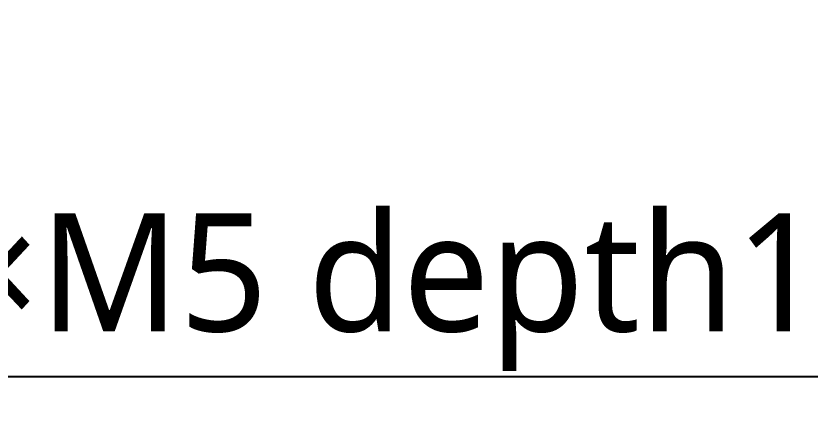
# Model space of a CAD drawing. Header units: millimetres. Extents: x 5828 to 6704, y 123 to 421.
# Drawn here: x 6393.03 to 6407.12, y 266.16 to 273.1 of the extents above; entities that cross this region are included whole.
import ezdxf
from ezdxf import colors
from ezdxf.entities.mleader import LeaderData, LeaderLine
from ezdxf.math import Vec2, Vec3

# ---------------------------------------------------------------- set-up
doc = ezdxf.new("R2010")
doc.units = ezdxf.units.MM
doc.layers.add('DIM', color=7, linetype='Continuous')
doc.layers.add('外形图', color=7, linetype='Continuous')
doc.styles.add('微软雅黑', font='msyh.ttc', dxfattribs={"height": 2.1})
doc.dimstyles.new('尺寸标注_1_20比例', dxfattribs={"dimtxt": 2.1, "dimasz": 1.7, "dimexe": 0.5, "dimexo": 0.4, "dimgap": 0.5, "dimtad": 1, "dimdec": 1, "dimlfac": 20, "dimdsep": 46, "dimtxsty": '微软雅黑', "dimcen": 0.09, "dimadec": 0, "dimazin": 0, "dimtp": 0.01, "dimtm": 0.01, "dimtfac": 1, "dimtdec": 1, "dimtofl": 0, "dimtmove": 0, "dimatfit": 3, "dimfxl": 1, "dimtolj": 1, "dimarcsym": 0})

# ---------------------------------------------------------------- blocks, each defined once
blk = doc.blocks.new('*D1546')
at = {"layer": 'Defpoints', "color": 0}
for p in [(6412.772, 273.903), (6388.418, 254.403), (6413.821, 254.403)]:
    blk.add_point(p, dxfattribs=at)
at = {"layer": 'DIM', "color": 0, "linetype": 'ByBlock', "lineweight": -2, "ltscale": 20}
for p, q in [((6412.372, 273.903), (6387.918, 273.903)), ((6388.418, 272.203), (6388.418, 256.103)), ((6413.421, 254.403), (6387.918, 254.403))]:
    blk.add_line(p, q, dxfattribs=at)
at = {"layer": 'DIM', "color": 0}
for points in [[(6388.701, 272.203), (6388.135, 272.203), (6388.418, 273.903)], [(6388.135, 256.103), (6388.701, 256.103), (6388.418, 254.403)]]:
    blk.add_solid(points, dxfattribs=at)
at = {"layer": 'DIM', "color": 0, "insert": (6386.833, 264.153), "char_height": 2.1, "attachment_point": 5, "rotation": 90, "style": '微软雅黑'}
blk.add_mtext('\\A1;390', dxfattribs=at)
blk = doc.blocks.new('*D1556')
at = {"layer": 'Defpoints', "color": 0}
for p in [(6382.821, 278.378), (6421.571, 223.051), (6421.571, 206.909)]:
    blk.add_point(p, dxfattribs=at)
at = {"layer": 'DIM', "color": 0, "linetype": 'ByBlock', "lineweight": -2, "ltscale": 20}
for p, q in [((6382.821, 277.978), (6382.821, 206.409)), ((6421.571, 222.651), (6421.571, 206.409)), ((6384.521, 206.909), (6419.871, 206.909))]:
    blk.add_line(p, q, dxfattribs=at)
at = {"layer": 'DIM', "color": 0}
for points in [[(6384.521, 207.193), (6384.521, 206.626), (6382.821, 206.909)], [(6419.871, 206.626), (6419.871, 207.193), (6421.571, 206.909)]]:
    blk.add_solid(points, dxfattribs=at)
at = {"layer": 'DIM', "color": 0, "insert": (6402.196, 208.477), "char_height": 2.1, "attachment_point": 5, "style": '微软雅黑'}
blk.add_mtext('\\A1;775', dxfattribs=at)

msp = doc.modelspace()

# ---------------------------------------------------------------- dimensions: what is measured, and where the dimension line sits
at = {"layer": 'DIM', "linetype": 'ByBlock', "ltscale": 20}
dim = msp.add_linear_dim(base=(6421.5708, 206.9092), p1=(6382.8208, 278.3776), p2=(6421.5708, 223.051), dimstyle='尺寸标注_1_20比例', dxfattribs=at)
dim.commit()
dim.dimension.update_dxf_attribs({"geometry": '*D1556', "text_midpoint": (6402.1958, 206.9092), "dimtype": 160})
dim = msp.add_linear_dim(base=(6388.418, 254.4027), p1=(6412.7723, 273.903), p2=(6413.8205, 254.4027), angle=90, dimstyle='尺寸标注_1_20比例', dxfattribs=at)
dim.commit()
dim.dimension.update_dxf_attribs({"geometry": '*D1546', "text_midpoint": (6388.418, 264.1528), "dimtype": 160})

# ---------------------------------------------------------------- leaders
at = {"layer": '外形图'}
ml = msp.add_multileader_mtext('Standard', dxfattribs=at)
ml.set_content('2×M5{\\A1;\\C256; depth10}', style='微软雅黑')
ml.set_leader_properties()
ml.build(insert=Vec2(0, 0))
ml.multileader.update_dxf_attribs({"text_left_attachment_type": 5, "text_right_attachment_type": 5, "dogleg_length": 0.15, "arrow_head_size": 1.7})
ctx = ml.context
ctx.base_point, ctx.char_height, ctx.arrow_head_size, ctx.landing_gap_size, ctx.plane_origin = Vec3(6388.928, 266.6829), 2.1, 1.7, 0.3, Vec3(6412.7723, 273.9059)
ctx.left_attachment, ctx.right_attachment, ctx.text_align_type = 5, 5, 2
notes = []
notes.append((ctx, [(0, (1, 1, 0), (6409.3724, 266.6829), (-1, 0), 0.15, [(0, [(6412.7723, 273.9059)], 0, [])])]))
ctx.mtext.insert, ctx.mtext.alignment, ctx.mtext.flow_direction = Vec3(6408.9224, 269.5922), 3, 5
for ctx, leaders in notes:
    for number, flags, end, landing, length, lines in leaders:
        leader = LeaderData()
        leader.index, (leader.has_last_leader_line, leader.has_dogleg_vector, leader.attachment_direction) = number, flags
        leader.last_leader_point, leader.dogleg_vector, leader.dogleg_length = Vec3(end), Vec3(landing), length
        for number, points, colour, breaks in lines:
            line = LeaderLine()
            line.index, line.vertices, line.color, line.breaks = number, Vec3.list(points), colors.encode_raw_color(colour), breaks
            leader.lines.append(line)
        ctx.leaders.append(leader)

doc.saveas('drawing.dxf')
